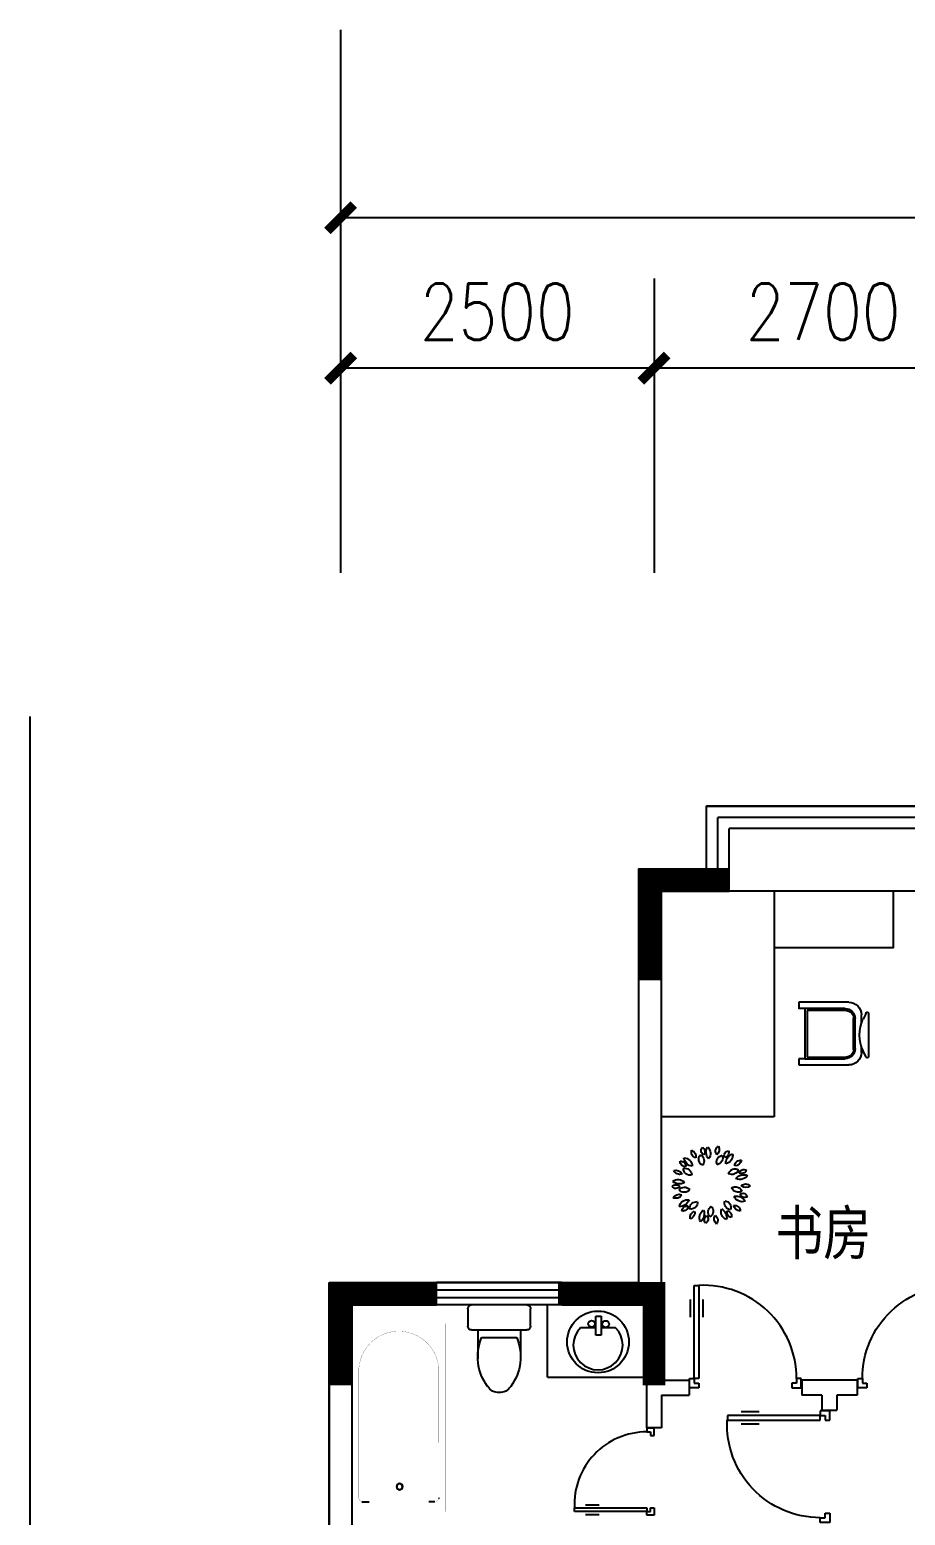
# Model space of a CAD drawing. Header units: millimetres. Extents: x 1287 to 39633, y 645 to 29501.
# Drawn here: x 1287 to 8272, y 17649 to 29501 of the extents above; entities that cross this region are included whole.
import ezdxf
from ezdxf.enums import TextEntityAlignment as Align

# ---------------------------------------------------------------- set-up
doc = ezdxf.new("R2010")
doc.units = ezdxf.units.MM
for name, color, linetype in [('AXIS', 3, 'Continuous'), ('FUR', 6, 'Continuous'), ('J', 7, 'Continuous'), ('TOILET', 7, 'Continuous'), ('W', 2, 'Continuous'), ('WALL', 4, 'Continuous'), ('WC', 10, 'Continuous'), ('WINDOW', 5, 'Continuous'), ('WINDOW_TEXT', 7, 'Continuous'), ('ZHU', 1, 'Continuous'), ('轮廓线', 240, 'Continuous')]:
    doc.layers.add(name, color=color, linetype=linetype)
doc.styles.add('_XYF', font='simhei.ttf', dxfattribs={"width": 0.8})
doc.styles.add('DIM_FONT', font='SIMPLEX.shx', dxfattribs={"width": 0.8})
doc.styles.add('SIMPLEX', font='SIMPLEX.SHX')
doc.styles.get("Standard").update_dxf_attribs({"font": 'arial.ttf'})
doc.dimstyles.new('AXIS150', dxfattribs={"dimscale": 1.5, "dimtxt": 300, "dimasz": 1, "dimexe": 250, "dimexo": 300, "dimgap": 150, "dimtad": 1, "dimdec": 0, "dimzin": 0, "dimdsep": 46, "dimtxsty": 'DIM_FONT', "dimblk": '_DIMX', "dimcen": 0, "dimse1": 1, "dimse2": 1, "dimclrt": 7, "dimadec": 0, "dimazin": 0, "dimtfac": 1, "dimtdec": 0, "dimtix": 1, "dimtmove": 2, "dimatfit": 3, "dimldrblk": '_DIMX', "dimfxl": 1, "dimtolj": 1, "dimtzin": 0, "dimarcsym": 0})

# ---------------------------------------------------------------- blocks, each defined once
blk = doc.blocks.new('_DIMX')
at = {"const_width": 50}
blk.add_lwpolyline([(-70, -70), (70, 70)], dxfattribs=at)
blk = doc.blocks.new('*D101')
at = {"layer": 'AXIS', "color": 0, "lineweight": -2, "transparency": 16777216}
blk.add_line((6266, 26801), (3769, 26801), dxfattribs=at)
at = {"layer": 'DEFPOINTS', "color": 0, "transparency": 16777216}
for p in [(3767, 26801), (3767, 25167), (6267, 25167)]:
    blk.add_point(p, dxfattribs=at)
at = {"layer": 'AXIS', "color": 0, "lineweight": -2, "transparency": 16777216, "xscale": 1.5, "yscale": 1.5, "zscale": 1.5, "rotation": 180}
blk.add_blockref('_DIMX', (3767, 26801), dxfattribs=at)
at = {"layer": 'AXIS', "color": 0, "lineweight": -2, "transparency": 16777216, "xscale": 1.5, "yscale": 1.5, "zscale": 1.5}
blk.add_blockref('_DIMX', (6267, 26801), dxfattribs=at)
at = {"layer": 'AXIS', "color": 7, "transparency": 16777216, "insert": (5017, 27251), "char_height": 450, "attachment_point": 5, "style": 'DIM_FONT'}
blk.add_mtext('\\A1;2500', dxfattribs=at)
blk = doc.blocks.new('M_A23MCU')
for p, q in [((-0.454, 0.081), (-0.454, 0.905)), ((-0.454, 0.905), (-0.413, 0.905)), ((-0.413, 0.905), (-0.413, 0.081)), ((-0.489, 0.782), (-0.489, 0.624)), ((-0.378, 0.782), (-0.378, 0.624)), ((-0.495, -0.002), (-0.495, 0.081)), ((-0.495, 0.081), (-0.454, 0.081)), ((-0.413, 0.081), (-0.454, 0.081)), ((-0.454, 0.081), (-0.454, 0.039)), ((-0.454, 0.039), (-0.413, 0.039)), ((-0.413, 0.039), (-0.413, -0.002)), ((0.412, 0.039), (0.412, -0.002)), ((0.453, 0.039), (0.412, 0.039)), ((0.453, 0.081), (0.453, 0.039)), ((0.494, 0.081), (0.453, 0.081)), ((0.494, -0.002), (0.494, 0.081)), ((-0.413, -0.002), (-0.495, -0.002)), ((-0.495, -0.002), (-0.495, -0.002)), ((0.412, -0.002), (0.494, -0.002)), ((0.494, -0.002), (0.494, -0.002))]:
    blk.add_line(p, q)
blk.add_arc((-0.372, 0.082), 0.825, 359.9283, 92.866)
blk = doc.blocks.new('_B0MWI')
for p, q in [((-0.62, 3.2778), (0.62, 3.2778)), ((-0.62, 0.5), (-0.62, 3.2778)), ((0.62, 0.5), (0.62, 3.2778)), ((-0.56, 2.7778), (0.56, 2.7778)), ((-0.56, 0.5), (-0.56, 2.7778)), ((0.56, 0.5), (0.56, 2.7778)), ((-0.5, 2.2778), (0.5, 2.2778)), ((-0.5, 0.5), (-0.5, 2.2778)), ((0.5, 0.5), (0.5, 2.2778)), ((-0.5, -0.5), (0.5, -0.5))]:
    blk.add_line(p, q)
blk = doc.blocks.new('M_C9')
at = {"linetype": 'Continuous'}
for p, q in [((168, 317), (-176, 317)), ((-174, 294), (-130, 273)), ((-142, 259), (-92, 259)), ((88, 259), (158, 259)), ((166, 294), (122, 273)), ((-242, -239), (-242, 159)), ((-192, -191), (-192, 129)), ((-179, -174), (-179, 137)), ((-119, 197), (132, 197)), ((-112, 209), (128, 209)), ((192, 137), (192, -174)), ((208, 129), (208, -191)), ((258, 159), (258, -241)), ((-192, -191), (-192, -239)), ((208, -191), (-192, -191)), ((192, -174), (-179, -174)), ((208, -191), (208, -241)), ((-192, -239), (-242, -239)), ((258, -241), (207, -241))]:
    blk.add_line(p, q, dxfattribs=at)
for centre, radius, start, end in [((-142, 159), 100, 90, 180), ((-174, 306), 12.2, 98.7908, 276.7415), ((-3, 541), 297, 244.7295, 295.1128), ((158, 159), 100, 0, 90), ((166, 306), 12.2, 263.2585, 81.2092), ((-112, 129), 80, 90, 180), ((-119, 137), 60, 90, 180), ((128, 129), 80, 0, 90), ((132, 137), 60, 0, 90)]:
    blk.add_arc(centre, radius, start, end, dxfattribs=at)
at = {"width": 0.8, "flags": 9}
for tag in ['XSIZE', 'YSIZE']:
    blk.add_attdef(tag, (0, 0), '', height=0.5, dxfattribs=at)
blk = doc.blocks.new('M_F22')
for centre, radius, start, end in [((-745, 1661), 486, 170.70899, 259.10644), ((-1409, 1198), 573, 358.65709, 71.15834), ((-704, 1829), 307, 163.4613, 255.43295), ((-1018, 1651), 266, 333.31145, 85.5828), ((-63, 1991), 399, 151.70154, 229.74057), ((-591, 1891), 339, 322.86392, 58.57818), ((523, 1764), 486, 130.70899, 219.10644), ((-284, 1836), 573, 318.65709, 31.15834), ((662, 1865), 307, 123.4613, 215.43295), ((819, 1335), 417, 120.50355, 215.32847), ((307, 1931), 266, 293.31145, 45.5828), ((331, 1439), 376, 293.2488, 42.58322), ((1257, 1578), 399, 111.70154, 189.74057), ((788, 1841), 339, 282.86392, 18.57818), ((-1853, 584), 266, 13.31145, 125.5828), ((-1680, 1042), 339, 2.86392, 98.57818), ((-1340, 1458), 399, 191.70154, 269.74057), ((-1364, 522), 376, 13.2488, 122.58322), ((-242, 1523), 417, 160.50355, 255.32847), ((-684, 1289), 376, 333.2488, 82.58322), ((1560, 1027), 486, 90.70899, 179.10644), ((988, 1601), 573, 278.65709, 351.15834), ((1511, 508), 417, 80.50355, 175.32847), ((1204, 902), 376, 253.2488, 2.58322), ((1732, 1016), 307, 83.4613, 175.43295), ((1502, 1294), 266, 253.31145, 5.5828), ((-1969, -307), 339, 42.86392, 138.57818), ((-1861, -14), 573, 38.65709, 111.15834), ((-1651, 768), 486, 210.70899, 299.10644), ((-1727, 923), 307, 203.4613, 295.43295), ((-1177, 985), 417, 200.50355, 295.32847), ((1881, -204), 486, 50.70899, 139.10644), ((1812, 603), 573, 238.65709, 311.15834), ((2003, 413), 399, 71.70154, 149.74057), ((1813, 916), 339, 242.86392, 338.57818), ((-1976, 230), 399, 231.70154, 309.74057), ((-1807, -769), 266, 53.31145, 165.5828), ((-1928, -429), 307, 243.4613, 335.43295), ((-1429, -1233), 573, 78.65709, 151.15834), ((-1770, -498), 486, 250.70899, 339.10644), ((-1393, -503), 376, 53.2488, 162.58322), ((-1547, -28), 417, 240.50355, 335.32847), ((1510, -570), 417, 40.50355, 135.32847), ((1528, -71), 376, 213.2488, 322.58322), ((1825, -959), 399, 31.70154, 109.74057), ((2003, -452), 339, 202.86392, 298.57818), ((2005, -323), 307, 43.4613, 135.43295), ((2009, 38), 266, 213.31145, 325.5828), ((-1323, -1527), 339, 82.86392, 178.57818), ((-1674, -1120), 399, 271.70154, 349.74057), ((-902, -1777), 266, 93.31145, 205.5828), ((-1213, -1593), 307, 283.4613, 15.43295), ((-756, -1306), 376, 93.2488, 202.58322), ((-1179, -1041), 417, 280.50355, 15.32847), ((-314, -1889), 573, 118.65709, 191.15834), ((-1048, -1545), 486, 290.70899, 19.10644), ((249, -1512), 376, 133.2488, 242.58322), ((-246, -1581), 417, 320.50355, 55.32847), ((962, -1675), 573, 158.65709, 231.15834), ((179, -1883), 486, 330.70899, 59.10644), ((1151, -1025), 376, 173.2488, 282.58322), ((816, -1395), 417, 0.50355, 95.32847), ((1270, -1621), 339, 162.86392, 258.57818), ((808, -1896), 399, 351.70154, 69.74057), ((1335, -1353), 486, 10.70899, 99.10644), ((1801, -691), 573, 198.65709, 271.15834), ((1589, -1250), 266, 173.31145, 285.5828), ((1354, -1524), 307, 3.4613, 95.43295), ((-44, -2046), 339, 122.86392, 218.57818), ((-574, -1959), 399, 311.70154, 29.74057), ((439, -1967), 266, 133.31145, 245.5828), ((83, -2026), 307, 323.4613, 55.43295)]:
    blk.add_arc(centre, radius, start, end)
at = {"width": 0.8, "flags": 9}
for tag in ['XSIZE', 'YSIZE']:
    blk.add_attdef(tag, (0, 0), '', height=0.5, dxfattribs=at)
blk = doc.blocks.new('M_A6')
blk.add_line((0.5, 0), (0.5, 0))
blk = doc.blocks.new('M_E4')
for p, q in [((670, -80), (670, -137)), ((670, -86), (670, -97)), ((670, -663), (670, -614))]:
    blk.add_line(p, q)
at = {"const_width": 1.5}
for points in [[(-750, -750), (-750, 0)], [(-750, 0), (750, 0)], [(750, 0), (750, -750)], [(608, -56), (640, -56)], [(670, -90), (670, -656)], [(670, -663), (670, -655)], [(750, -750), (-750, -750)]]:
    blk.add_lwpolyline(points, dxfattribs=at)
for points in [[(-399, -56, 0.930688), (-388, -693, 0.930688)], [(670, -86, 0.414214), (640, -56, 0.414214)], [(670, -90, 0.041784), (670, -85, 0.412615)], [(640, -693, 0.414214), (670, -663, 0.414214)]]:
    blk.add_lwpolyline(points, format="xyb", dxfattribs=at)
at = {"const_width": 1.5, "flags": 128}
for points in [[(-399, -56), (608, -56)], [(-399, -694), (645, -692)]]:
    blk.add_lwpolyline(points, dxfattribs=at)
for radius in [25, 23]:
    blk.add_circle((550, -381), radius)
blk.add_arc((640, -663), 30, 270, 280.176)
at = {"width": 0.8, "flags": 9}
for tag in ['XSIZE', 'YSIZE']:
    blk.add_attdef(tag, (0, 0), '', height=0.5, dxfattribs=at)
blk = doc.blocks.new('M_E24TTP')
at = {"layer": 'TOILET', "color": 7}
for p, q in [((-170, 200), (-170, 430)), ((170, 200), (170, 430)), ((-140, 260), (140, 260)), ((-250, 30), (-250, 170)), ((-220, 200), (220, 200)), ((250, 170), (250, 30)), ((220, 0), (-220, 0))]:
    blk.add_line(p, q, dxfattribs=at)
for centre, radius, start, end in [((227, 413), 398, 143.3619, 202.5495), ((0, 590), 110, 33.4509, 146.5491), ((-227, 413), 398, 337.4505, 36.6381), ((-220, 170), 30, 90, 180), ((220, 170), 30, 0, 90), ((-220, 30), 30, 180, 270), ((220, 30), 30, 270, 0)]:
    blk.add_arc(centre, radius, start, end, dxfattribs=at)
at = {"style": 'DIM_FONT', "width": 0.8, "flags": 9}
for tag in ['XSIZE', 'YSIZE']:
    blk.add_attdef(tag, (0, 0), '', height=0.5, dxfattribs=at)
blk = doc.blocks.new('_WBLK')
for p, q in [((-0.5, 0.5), (0.5, 0.5)), ((0.5, 0.167), (-0.5, 0.167)), ((0.5, -0.167), (-0.5, -0.167)), ((-0.5, -0.5), (0.5, -0.5))]:
    blk.add_line(p, q)
at = {"layer": 'WINDOW_TEXT', "style": 'SIMPLEX', "flags": 9}
blk.add_attdef('A', text='', height=1, dxfattribs=at).set_placement((0, 1.5), align=Align.MIDDLE)
blk = doc.blocks.new('*D86')
at = {"layer": 'AXIS', "color": 0, "lineweight": -2, "transparency": 16777216}
blk.add_line((35966, 28001), (3769, 28001), dxfattribs=at)
at = {"layer": 'DEFPOINTS', "color": 0, "transparency": 16777216}
for p in [(3767, 28001), (3767, 25167), (35967, 25167)]:
    blk.add_point(p, dxfattribs=at)
at = {"layer": 'AXIS', "color": 0, "lineweight": -2, "transparency": 16777216, "xscale": 1.5, "yscale": 1.5, "zscale": 1.5}
for p, rotation in [((3767, 28001), 180.0000000004242), ((35967, 28001), 4.242206586013708e-10)]:
    blk.add_blockref('_DIMX', p, dxfattribs=dict(at, rotation=rotation))
at = {"layer": 'AXIS', "color": 7, "transparency": 16777216, "insert": (19867, 28451), "char_height": 450, "attachment_point": 5, "style": 'DIM_FONT'}
blk.add_mtext('\\A1;32200', dxfattribs=at)
blk = doc.blocks.new('*D87')
at = {"layer": 'AXIS', "color": 0, "lineweight": -2, "transparency": 16777216}
blk.add_line((8966, 26801), (6269, 26801), dxfattribs=at)
at = {"layer": 'DEFPOINTS', "color": 0, "transparency": 16777216}
for p in [(6267, 26801), (6267, 25167), (8967, 25167)]:
    blk.add_point(p, dxfattribs=at)
at = {"layer": 'AXIS', "color": 0, "lineweight": -2, "transparency": 16777216, "xscale": 1.5, "yscale": 1.5, "zscale": 1.5, "rotation": 180}
blk.add_blockref('_DIMX', (6267, 26801), dxfattribs=at)
at = {"layer": 'AXIS', "color": 0, "lineweight": -2, "transparency": 16777216, "xscale": 1.5, "yscale": 1.5, "zscale": 1.5}
blk.add_blockref('_DIMX', (8967, 26801), dxfattribs=at)
at = {"layer": 'AXIS', "color": 7, "transparency": 16777216, "insert": (7617, 27251), "char_height": 450, "attachment_point": 5, "style": 'DIM_FONT'}
blk.add_mtext('\\A1;2700', dxfattribs=at)

msp = doc.modelspace()

# ---------------------------------------------------------------- linework, layer by layer
at = {"layer": 'AXIS'}
for p, q in [((3767.2, 29501.3), (3767.2, 25167.3)), ((6268.7, 27516.1), (6268.7, 25167.3))]:
    msp.add_line(p, q, dxfattribs=at)
at = {"layer": 'FUR'}
msp.add_line((1286.9, 24022.2), (1286.9, 16375.1), dxfattribs=at)
at = {"layer": 'J'}
for p, q in [((6327.2, 20827.3), (6327.2, 22627.3)), ((7227.2, 22627.3), (7227.2, 20827.3)), ((8177.2, 22177.3), (8177.2, 22627.3)), ((8177.2, 22177.3), (7227.2, 22177.3)), ((7227.2, 20827.3), (6327.2, 20827.3))]:
    msp.add_line(p, q, dxfattribs=at)
at = {"layer": 'WALL'}
for p, q in [((6147.2, 19507.3), (6147.2, 22807.3)), ((6147.2, 22807.3), (6867.2, 22807.3)), ((6867.2, 22627.3), (6867.2, 22807.3)), ((6327.2, 19417.3), (6327.2, 22627.3)), ((6327.2, 22627.3), (6867.2, 22627.3)), ((3677.2, 19507.3), (3677.2, 10677.3)), ((3677.2, 19507.3), (4532.2, 19507.3)), ((4532.2, 19327.3), (4532.2, 19507.3)), ((5532.2, 19507.3), (6147.2, 19507.3)), ((5532.2, 19327.3), (5532.2, 19507.3)), ((6327.2, 19507.3), (6327.2, 18727.3)), ((3857.2, 19327.3), (3857.2, 17527.3)), ((3857.2, 19327.3), (4532.2, 19327.3)), ((5532.2, 19327.3), (6207.2, 19327.3)), ((6207.2, 19327.3), (6207.2, 18347.3)), ((6327.2, 18727.3), (6547.2, 18727.3)), ((6547.2, 18727.3), (6547.2, 18607.3)), ((7887.2, 18727.3), (7447.2, 18727.3)), ((7447.2, 18727.3), (7447.2, 18607.3)), ((7887.2, 18727.3), (7887.2, 18607.3)), ((6327.2, 18607.3), (6327.2, 18347.3)), ((6327.2, 18607.3), (6547.2, 18607.3)), ((7607.2, 18607.3), (7447.2, 18607.3)), ((7607.2, 18607.3), (7607.2, 18487.3)), ((7727.2, 18607.3), (7727.2, 18487.3)), ((7887.2, 18607.3), (7727.2, 18607.3)), ((7607.2, 18487.3), (7727.2, 18487.3)), ((6327.2, 18347.3), (6207.2, 18347.3))]:
    msp.add_line(p, q, dxfattribs=at)
at = {"layer": 'WC'}
for p, q in [((5416.8, 18751.2), (5416.8, 19327.3)), ((5804.2, 19236.8), (5844.8, 19236.8)), ((5804.2, 19086.8), (5804.2, 19236.8)), ((5844.8, 19236.8), (5844.8, 19086.8)), ((5804.2, 19145.3), (5680.8, 19145.3)), ((5844.8, 19086.8), (5804.2, 19086.8)), ((5960.5, 19145.3), (5844.8, 19145.3)), ((5416.8, 18751.2), (6207.2, 18751.2))]:
    msp.add_line(p, q, dxfattribs=at)
for centre, radius in [((5820.7, 19032.1), 246.4), ((5769.9, 19175.8), 26.7), ((5881.7, 19174.5), 26.7)]:
    msp.add_circle(centre, radius, dxfattribs=at)
msp.add_arc((5820.7, 19006.7), 196.9, 135.25267, 44.74733, dxfattribs=at)
at = {"layer": 'ZHU', "const_width": 180}
for points in [[(6837.7, 22717.3), (6237.7, 22717.3), (6237.7, 21917.3)], [(6867.2, 22717.3), (6837.7, 22717.3)], [(4532.2, 19417.3), (3767.2, 19420.3), (3767.2, 18686.7)], [(5502.2, 19417.3), (6267.2, 19420.3), (6267.2, 18686.7)]]:
    msp.add_lwpolyline(points, dxfattribs=at)
at = {"layer": '轮廓线'}
for points in [[(3677.2, 19507.3), (6147.2, 19507.3), (6147.2, 22807.3), (6687.2, 22807.3), (6687.2, 23307.3), (8547.2, 23307.3), (8547.2, 22807.3), (13577.2, 22807.3), (13577.2, 25367.3), (14317.2, 25367.3), (14317.2, 25867.3), (15557.2, 25867.3), (15557.2, 25367.3), (24177.2, 25367.3)], [(24427.2, 9177.3), (15307.2, 9177.3), (15307.2, 10677.3), (14747.2, 10677.3), (14747.2, 10177.3), (12887.2, 10177.3), (12887.2, 10677.3), (11987.2, 10677.3), (11987.2, 10177.3), (10747.2, 10177.3), (10747.2, 10677.3), (6972.2, 10677.3), (6972.2, 10177.3), (4492.2, 10177.3), (4492.2, 10677.3), (3677.2, 10677.3), (3677.2, 19507.3)]]:
    msp.add_lwpolyline(points, dxfattribs=at)

# ---------------------------------------------------------------- block references
at = {"layer": 'J', "xscale": -1, "rotation": 270.0000000001816}
msp.add_blockref('M_C9', (7662.6, 21483.9), dxfattribs=at)
at = {"layer": 'J', "xscale": -0.14, "yscale": 0.14, "zscale": 0.14}
msp.add_blockref('M_F22', (6723.2, 20288.3), dxfattribs=at)
at = {"layer": 'W', "xscale": -1500, "yscale": 179.999999999942, "zscale": 1500}
msp.add_blockref('_B0MWI', (7617.2, 22717.3), dxfattribs=at)
at = {"layer": 'WC', "xscale": -1}
for name, p, rotation in [('M_E24TTP', (5032.2, 19327.3), 180.0000000001816), ('M_E4', (3857.2, 18427.3), 90.00000000018154)]:
    msp.add_blockref(name, p, dxfattribs=dict(at, rotation=rotation))
at = {"layer": 'WINDOW'}
for name, p, xscale, yscale, zscale in [('M_A6', (7617.2, 22717.3), -1500, 1500, 1500), ('M_A23MCU', (6997.2, 18667.3), 900, 900, 900)]:
    msp.add_blockref(name, p, dxfattribs=dict(at, xscale=xscale, yscale=yscale, zscale=zscale))
for name, p, xscale, yscale, zscale, rotation in [('_WBLK', (5032.2, 19417.3), -1000, 180, 1000, 359.999999999), ('M_A23MCU', (8337.2, 18667.3), 900, -900, 900, 180), ('M_A23MCU', (7667.2, 18037.3), -900, 900, 900, 90), ('M_A23MCU', (6267.2, 17997.3), 700, 700, 700, 90)]:
    msp.add_blockref(name, p, dxfattribs=dict(at, xscale=xscale, yscale=yscale, zscale=zscale, rotation=rotation))

# ---------------------------------------------------------------- texts
at = {"style": '_XYF', "width": 0.8}
msp.add_text('书房', height=350, dxfattribs=at).set_placement((7235.6, 19728.2))

# ---------------------------------------------------------------- dimensions: what is measured, and where the dimension line sits
at = {"layer": 'AXIS'}
dim = msp.add_aligned_dim(p1=(35967.2, 25167.3), p2=(3767.2, 25167.3), distance=-2834, dimstyle='AXIS150', dxfattribs=at)
dim.commit()
dim.dimension.update_dxf_attribs({"geometry": '*D86', "text_midpoint": (19867.2, 28451.3)})
for base, p1, p2, picture, middle in [((3767.2, 26801.3), (6267.2, 25167.3), (3767.2, 25167.3), '*D101', (5017.2, 27251.3)), ((6267.2, 26801.3), (8967.2, 25167.3), (6267.2, 25167.3), '*D87', (7617.2, 27251.3))]:
    dim = msp.add_linear_dim(base=base, p1=p1, p2=p2, dimstyle='AXIS150', dxfattribs=at)
    dim.commit()
    dim.dimension.update_dxf_attribs({"geometry": picture, "text_midpoint": middle})

doc.saveas('drawing.dxf')
